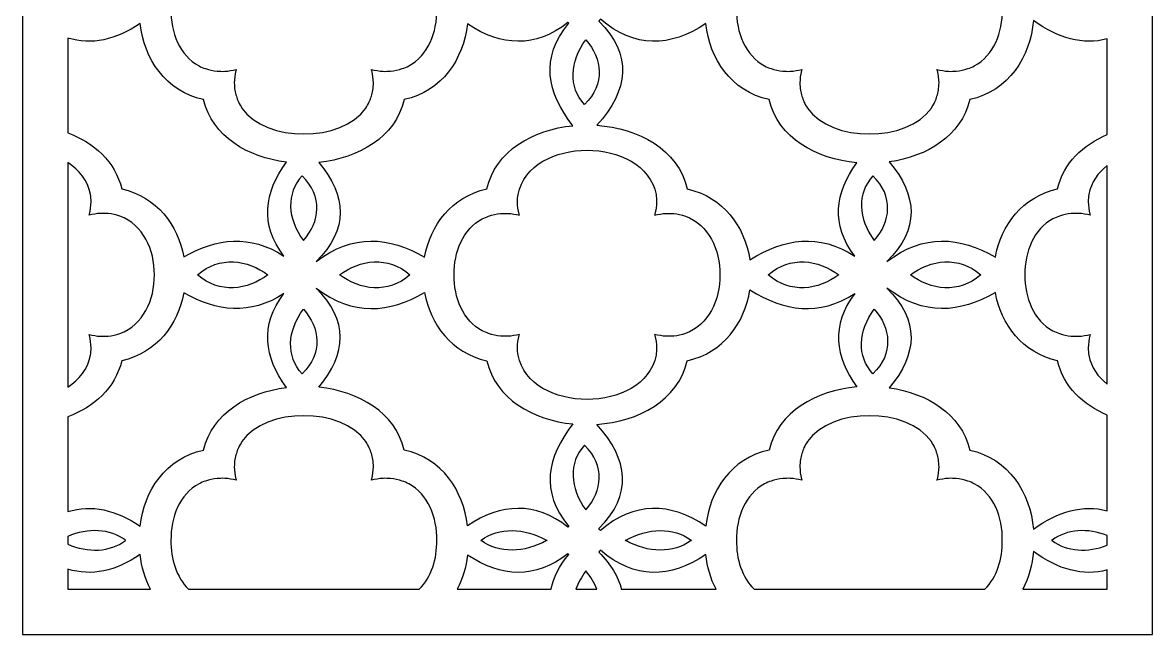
# Model space of a CAD drawing. Header units: centimetres. Extents: x -9.9 to 6, y -14 to 13.8.
# Drawn here: x -9.92 to -2.83, y -13.97 to -10.12 of the extents above; entities that cross this region are included whole.
import ezdxf

# ---------------------------------------------------------------- set-up
doc = ezdxf.new("R2010")
doc.units = ezdxf.units.CM
doc.header["$MEASUREMENT"] = 0
doc.layers.add('layer 1', color=7, linetype='Continuous')

msp = doc.modelspace()

# ---------------------------------------------------------------- linework, layer by layer
at = {"layer": 'layer 1', "color": 177}
for points, knots in [([(-9.92292, 13.84713), (-9.92292, 13.84713), (-2.82795, 13.84713), (-2.82795, 13.84713), (-2.82795, 13.84713), (-2.82795, 13.84713), (-2.82795, -13.96511), (-2.82795, -13.96511), (-2.82795, -13.96511), (-2.82795, -13.96511), (-9.92292, -13.96511), (-9.92292, -13.96511), (-9.92292, -13.96511), (-9.92292, -13.96511), (-9.92292, 13.84713), (-9.92292, 13.84713)], [0, 0, 0, 0, 0.2, 0.2, 0.2, 0.2, 0.4, 0.4, 0.4, 0.4, 0.6, 0.6, 0.6, 0.6, 1, 1, 1, 1]), ([(-8.991, -10.03794), (-8.99422, -9.89333), (-8.9355, -9.7465), (-8.81497, -9.68212), (-8.81497, -9.68212), (-8.80156, -9.67572), (-8.78839, -9.6702), (-8.77436, -9.66505), (-8.77436, -9.66505), (-8.74967, -9.65726), (-8.72662, -9.65234), (-8.70074, -9.64927), (-8.70074, -9.64927), (-8.68476, -9.64815), (-8.66952, -9.64779), (-8.65352, -9.64817), (-8.65352, -9.64817), (-8.62805, -9.65), (-8.60519, -9.65366), (-8.58075, -9.65999), (-8.58075, -9.65999), (-8.58154, -9.65754), (-8.58234, -9.65507), (-8.58311, -9.65258), (-8.58311, -9.65258), (-8.5896, -9.62652), (-8.59282, -9.60252), (-8.59354, -9.57579), (-8.59354, -9.57579), (-8.59311, -9.55984), (-8.59189, -9.54471), (-8.58972, -9.52888), (-8.58972, -9.52888), (-8.58476, -9.50327), (-8.5778, -9.48054), (-8.56747, -9.4563), (-8.56747, -9.4563), (-8.56074, -9.44249), (-8.55361, -9.42961), (-8.54544, -9.41649), (-8.54544, -9.41649), (-8.39608, -9.20078), (-7.91711, -9.20052), (-7.76753, -9.41649), (-7.76753, -9.41649), (-7.7594, -9.42961), (-7.75226, -9.44249), (-7.74551, -9.4563), (-7.74551, -9.4563), (-7.73518, -9.48054), (-7.72823, -9.50327), (-7.72327, -9.52888), (-7.72327, -9.52888), (-7.72108, -9.54471), (-7.71986, -9.55984), (-7.71944, -9.57579), (-7.71944, -9.57579), (-7.72017, -9.60252), (-7.72336, -9.62652), (-7.72989, -9.65258), (-7.72989, -9.65258), (-7.73065, -9.65507), (-7.73145, -9.65754), (-7.73225, -9.65999), (-7.73225, -9.65999), (-7.70778, -9.65366), (-7.68493, -9.65), (-7.65949, -9.64817), (-7.65949, -9.64817), (-7.64348, -9.64779), (-7.62822, -9.64815), (-7.61225, -9.64927), (-7.61225, -9.64927), (-7.58637, -9.65234), (-7.56332, -9.65726), (-7.53862, -9.66505), (-7.53862, -9.66505), (-7.52459, -9.6702), (-7.51144, -9.67572), (-7.49799, -9.68212), (-7.49799, -9.68212), (-7.37696, -9.74679), (-7.31835, -9.89337), (-7.32233, -10.03794), (-7.32233, -10.03794), (-7.31835, -10.1825), (-7.37696, -10.3291), (-7.49799, -10.39377), (-7.49799, -10.39377), (-7.51144, -10.40016), (-7.52459, -10.40569), (-7.53862, -10.41083), (-7.53862, -10.41083), (-7.56332, -10.41861), (-7.58637, -10.42352), (-7.61225, -10.42659), (-7.61225, -10.42659), (-7.62822, -10.42772), (-7.64348, -10.42808), (-7.65949, -10.4277), (-7.65949, -10.4277), (-7.68493, -10.42589), (-7.70778, -10.42221), (-7.73225, -10.41588), (-7.73225, -10.41588), (-7.73145, -10.41834), (-7.73065, -10.42082), (-7.72989, -10.42331), (-7.72989, -10.42331), (-7.72336, -10.44936), (-7.72017, -10.47335), (-7.71944, -10.5001), (-7.71944, -10.5001), (-7.71986, -10.51602), (-7.72108, -10.53118), (-7.72327, -10.54699), (-7.72327, -10.54699), (-7.72823, -10.5726), (-7.73518, -10.59535), (-7.74551, -10.61956), (-7.74551, -10.61956), (-7.75226, -10.63338), (-7.7594, -10.64626), (-7.76753, -10.65939), (-7.76753, -10.65939), (-7.91711, -10.87536), (-8.39608, -10.8751), (-8.54544, -10.65939), (-8.54544, -10.65939), (-8.55361, -10.64626), (-8.56074, -10.63338), (-8.56747, -10.61956), (-8.56747, -10.61956), (-8.5778, -10.59535), (-8.58476, -10.5726), (-8.58972, -10.54699), (-8.58972, -10.54699), (-8.59189, -10.53118), (-8.59311, -10.51602), (-8.59354, -10.5001), (-8.59354, -10.5001), (-8.59282, -10.47335), (-8.5896, -10.44936), (-8.58311, -10.42331), (-8.58311, -10.42331), (-8.58234, -10.42082), (-8.58154, -10.41834), (-8.58075, -10.41588), (-8.58075, -10.41588), (-8.60519, -10.42221), (-8.62805, -10.42589), (-8.65352, -10.4277), (-8.65352, -10.4277), (-8.66952, -10.42808), (-8.68476, -10.42772), (-8.70074, -10.42659), (-8.70074, -10.42659), (-8.72662, -10.42352), (-8.74967, -10.41861), (-8.77436, -10.41083), (-8.77436, -10.41083), (-8.78839, -10.40569), (-8.80156, -10.40016), (-8.81497, -10.39377), (-8.81497, -10.39377), (-8.9355, -10.32938), (-8.99422, -10.18256), (-8.991, -10.03794)], [0, 0, 0, 0, 0.0232558, 0.0232558, 0.0232558, 0.0232558, 0.0465116, 0.0465116, 0.0465116, 0.0465116, 0.0697674, 0.0697674, 0.0697674, 0.0697674, 0.0930233, 0.0930233, 0.0930233, 0.0930233, 0.1162791, 0.1162791, 0.1162791, 0.1162791, 0.1395349, 0.1395349, 0.1395349, 0.1395349, 0.1627907, 0.1627907, 0.1627907, 0.1627907, 0.1860465, 0.1860465, 0.1860465, 0.1860465, 0.2093023, 0.2093023, 0.2093023, 0.2093023, 0.2325581, 0.2325581, 0.2325581, 0.2325581, 0.255814, 0.255814, 0.255814, 0.255814, 0.2790698, 0.2790698, 0.2790698, 0.2790698, 0.3023256, 0.3023256, 0.3023256, 0.3023256, 0.3255814, 0.3255814, 0.3255814, 0.3255814, 0.3488372, 0.3488372, 0.3488372, 0.3488372, 0.372093, 0.372093, 0.372093, 0.372093, 0.3953488, 0.3953488, 0.3953488, 0.3953488, 0.4186047, 0.4186047, 0.4186047, 0.4186047, 0.4418605, 0.4418605, 0.4418605, 0.4418605, 0.4651163, 0.4651163, 0.4651163, 0.4651163, 0.4883721, 0.4883721, 0.4883721, 0.4883721, 0.5116279, 0.5116279, 0.5116279, 0.5116279, 0.5348837, 0.5348837, 0.5348837, 0.5348837, 0.5581395, 0.5581395, 0.5581395, 0.5581395, 0.5813953, 0.5813953, 0.5813953, 0.5813953, 0.6046512, 0.6046512, 0.6046512, 0.6046512, 0.627907, 0.627907, 0.627907, 0.627907, 0.6511628, 0.6511628, 0.6511628, 0.6511628, 0.6744186, 0.6744186, 0.6744186, 0.6744186, 0.6976744, 0.6976744, 0.6976744, 0.6976744, 0.7209302, 0.7209302, 0.7209302, 0.7209302, 0.744186, 0.744186, 0.744186, 0.744186, 0.7674419, 0.7674419, 0.7674419, 0.7674419, 0.7906977, 0.7906977, 0.7906977, 0.7906977, 0.8139535, 0.8139535, 0.8139535, 0.8139535, 0.8372093, 0.8372093, 0.8372093, 0.8372093, 0.8604651, 0.8604651, 0.8604651, 0.8604651, 0.8837209, 0.8837209, 0.8837209, 0.8837209, 0.9069767, 0.9069767, 0.9069767, 0.9069767, 0.9302326, 0.9302326, 0.9302326, 0.9302326, 0.9534884, 0.9534884, 0.9534884, 0.9534884, 1, 1, 1, 1]), ([(-5.43942, -10.03794), (-5.44265, -9.89333), (-5.38391, -9.7465), (-5.2634, -9.68212), (-5.2634, -9.68212), (-5.24994, -9.67572), (-5.23682, -9.6702), (-5.22277, -9.66505), (-5.22277, -9.66505), (-5.19808, -9.65726), (-5.17503, -9.65234), (-5.14916, -9.64927), (-5.14916, -9.64927), (-5.13316, -9.64815), (-5.11793, -9.64779), (-5.1019, -9.64817), (-5.1019, -9.64817), (-5.07646, -9.65), (-5.05361, -9.65366), (-5.02916, -9.65999), (-5.02916, -9.65999), (-5.02996, -9.65754), (-5.03074, -9.65507), (-5.03152, -9.65258), (-5.03152, -9.65258), (-5.03802, -9.62652), (-5.04124, -9.60252), (-5.04196, -9.57579), (-5.04196, -9.57579), (-5.04152, -9.55984), (-5.04032, -9.54471), (-5.03814, -9.52888), (-5.03814, -9.52888), (-5.03316, -9.50327), (-5.02623, -9.48054), (-5.0159, -9.4563), (-5.0159, -9.4563), (-5.00913, -9.44249), (-5.00201, -9.42961), (-4.99387, -9.41649), (-4.99387, -9.41649), (-4.84449, -9.20078), (-4.36549, -9.20052), (-4.21595, -9.41649), (-4.21595, -9.41649), (-4.20781, -9.42961), (-4.20066, -9.44249), (-4.19392, -9.4563), (-4.19392, -9.4563), (-4.18359, -9.48054), (-4.17663, -9.50327), (-4.17168, -9.52888), (-4.17168, -9.52888), (-4.16949, -9.54471), (-4.16827, -9.55984), (-4.16784, -9.57579), (-4.16784, -9.57579), (-4.16857, -9.60252), (-4.17178, -9.62652), (-4.1783, -9.65258), (-4.1783, -9.65258), (-4.17905, -9.65507), (-4.17984, -9.65754), (-4.18066, -9.65999), (-4.18066, -9.65999), (-4.1562, -9.65366), (-4.13335, -9.65), (-4.10792, -9.64817), (-4.10792, -9.64817), (-4.09189, -9.64779), (-4.07663, -9.64815), (-4.06066, -9.64927), (-4.06066, -9.64927), (-4.03479, -9.65234), (-4.01174, -9.65726), (-3.98704, -9.66505), (-3.98704, -9.66505), (-3.97299, -9.6702), (-3.95985, -9.67572), (-3.94642, -9.68212), (-3.94642, -9.68212), (-3.82539, -9.74679), (-3.76678, -9.89337), (-3.77075, -10.03794), (-3.77075, -10.03794), (-3.76678, -10.1825), (-3.82539, -10.3291), (-3.94642, -10.39377), (-3.94642, -10.39377), (-3.95985, -10.40016), (-3.97299, -10.40569), (-3.98704, -10.41083), (-3.98704, -10.41083), (-4.01174, -10.41861), (-4.03479, -10.42352), (-4.06066, -10.42659), (-4.06066, -10.42659), (-4.07663, -10.42772), (-4.09189, -10.42808), (-4.10792, -10.4277), (-4.10792, -10.4277), (-4.13335, -10.42589), (-4.1562, -10.42221), (-4.18066, -10.41588), (-4.18066, -10.41588), (-4.17984, -10.41834), (-4.17905, -10.42082), (-4.1783, -10.42331), (-4.1783, -10.42331), (-4.17178, -10.44936), (-4.16857, -10.47335), (-4.16784, -10.5001), (-4.16784, -10.5001), (-4.16827, -10.51602), (-4.16949, -10.53118), (-4.17168, -10.54699), (-4.17168, -10.54699), (-4.17663, -10.5726), (-4.18359, -10.59535), (-4.19392, -10.61956), (-4.19392, -10.61956), (-4.20066, -10.63338), (-4.20781, -10.64626), (-4.21595, -10.65939), (-4.21595, -10.65939), (-4.36549, -10.87536), (-4.84449, -10.8751), (-4.99387, -10.65939), (-4.99387, -10.65939), (-5.00201, -10.64626), (-5.00913, -10.63338), (-5.0159, -10.61956), (-5.0159, -10.61956), (-5.02623, -10.59535), (-5.03316, -10.5726), (-5.03814, -10.54699), (-5.03814, -10.54699), (-5.04032, -10.53118), (-5.04152, -10.51602), (-5.04196, -10.5001), (-5.04196, -10.5001), (-5.04124, -10.47335), (-5.03802, -10.44936), (-5.03152, -10.42331), (-5.03152, -10.42331), (-5.03074, -10.42082), (-5.02996, -10.41834), (-5.02916, -10.41588), (-5.02916, -10.41588), (-5.05361, -10.42221), (-5.07646, -10.42589), (-5.1019, -10.4277), (-5.1019, -10.4277), (-5.11793, -10.42808), (-5.13316, -10.42772), (-5.14916, -10.42659), (-5.14916, -10.42659), (-5.17503, -10.42352), (-5.19808, -10.41861), (-5.22277, -10.41083), (-5.22277, -10.41083), (-5.23682, -10.40569), (-5.24994, -10.40016), (-5.2634, -10.39377), (-5.2634, -10.39377), (-5.38391, -10.32938), (-5.44265, -10.18256), (-5.43942, -10.03794)], [0, 0, 0, 0, 0.0232558, 0.0232558, 0.0232558, 0.0232558, 0.0465116, 0.0465116, 0.0465116, 0.0465116, 0.0697674, 0.0697674, 0.0697674, 0.0697674, 0.0930233, 0.0930233, 0.0930233, 0.0930233, 0.1162791, 0.1162791, 0.1162791, 0.1162791, 0.1395349, 0.1395349, 0.1395349, 0.1395349, 0.1627907, 0.1627907, 0.1627907, 0.1627907, 0.1860465, 0.1860465, 0.1860465, 0.1860465, 0.2093023, 0.2093023, 0.2093023, 0.2093023, 0.2325581, 0.2325581, 0.2325581, 0.2325581, 0.255814, 0.255814, 0.255814, 0.255814, 0.2790698, 0.2790698, 0.2790698, 0.2790698, 0.3023256, 0.3023256, 0.3023256, 0.3023256, 0.3255814, 0.3255814, 0.3255814, 0.3255814, 0.3488372, 0.3488372, 0.3488372, 0.3488372, 0.372093, 0.372093, 0.372093, 0.372093, 0.3953488, 0.3953488, 0.3953488, 0.3953488, 0.4186047, 0.4186047, 0.4186047, 0.4186047, 0.4418605, 0.4418605, 0.4418605, 0.4418605, 0.4651163, 0.4651163, 0.4651163, 0.4651163, 0.4883721, 0.4883721, 0.4883721, 0.4883721, 0.5116279, 0.5116279, 0.5116279, 0.5116279, 0.5348837, 0.5348837, 0.5348837, 0.5348837, 0.5581395, 0.5581395, 0.5581395, 0.5581395, 0.5813953, 0.5813953, 0.5813953, 0.5813953, 0.6046512, 0.6046512, 0.6046512, 0.6046512, 0.627907, 0.627907, 0.627907, 0.627907, 0.6511628, 0.6511628, 0.6511628, 0.6511628, 0.6744186, 0.6744186, 0.6744186, 0.6744186, 0.6976744, 0.6976744, 0.6976744, 0.6976744, 0.7209302, 0.7209302, 0.7209302, 0.7209302, 0.744186, 0.744186, 0.744186, 0.744186, 0.7674419, 0.7674419, 0.7674419, 0.7674419, 0.7906977, 0.7906977, 0.7906977, 0.7906977, 0.8139535, 0.8139535, 0.8139535, 0.8139535, 0.8372093, 0.8372093, 0.8372093, 0.8372093, 0.8604651, 0.8604651, 0.8604651, 0.8604651, 0.8837209, 0.8837209, 0.8837209, 0.8837209, 0.9069767, 0.9069767, 0.9069767, 0.9069767, 0.9302326, 0.9302326, 0.9302326, 0.9302326, 0.9534884, 0.9534884, 0.9534884, 0.9534884, 1, 1, 1, 1]), ([(-9.63911, -10.81489), (-9.63911, -10.81489), (-9.63911, -10.21872), (-9.63911, -10.21872), (-9.63911, -10.21872), (-9.48951, -10.26513), (-9.33778, -10.22987), (-9.18432, -10.12747), (-9.18432, -10.12747), (-9.15909, -10.34824), (-9.0264, -10.55303), (-8.7861, -10.60539), (-8.7861, -10.60539), (-8.73191, -10.83738), (-8.51, -10.96841), (-8.26633, -10.99848), (-8.26633, -10.99848), (-8.40393, -11.19164), (-8.43517, -11.38751), (-8.28145, -11.58808), (-8.28145, -11.58808), (-8.49518, -11.45025), (-8.70396, -11.47452), (-8.90987, -11.59357), (-8.90987, -11.59357), (-8.94857, -11.39303), (-9.07863, -11.2151), (-9.30026, -11.16677), (-9.30026, -11.16677), (-9.34075, -10.99342), (-9.47361, -10.87613), (-9.63911, -10.81489)], [0, 0, 0, 0, 0.1111111, 0.1111111, 0.1111111, 0.1111111, 0.2222222, 0.2222222, 0.2222222, 0.2222222, 0.3333333, 0.3333333, 0.3333333, 0.3333333, 0.4444444, 0.4444444, 0.4444444, 0.4444444, 0.5555556, 0.5555556, 0.5555556, 0.5555556, 0.6666667, 0.6666667, 0.6666667, 0.6666667, 0.7777778, 0.7777778, 0.7777778, 0.7777778, 1, 1, 1, 1]), ([(-6.46705, -10.76911), (-6.71869, -10.79424), (-6.9518, -10.92672), (-7.0079, -11.16677), (-7.0079, -11.16677), (-7.23025, -11.21525), (-7.36046, -11.39422), (-7.39864, -11.59559), (-7.39864, -11.59559), (-7.62168, -11.46545), (-7.84807, -11.44615), (-8.08039, -11.62318), (-8.08039, -11.62318), (-7.87442, -11.41985), (-7.88615, -11.21179), (-8.06157, -11.00015), (-8.06157, -11.00015), (-7.8121, -10.97366), (-7.58218, -10.84214), (-7.52689, -10.60539), (-7.52689, -10.60539), (-7.28745, -10.5532), (-7.15484, -10.3497), (-7.12895, -10.12984), (-7.12895, -10.12984), (-6.91488, -10.27123), (-6.70421, -10.28184), (-6.49795, -10.12191), (-6.49795, -10.12191), (-6.49645, -10.12336), (-6.49489, -10.12477), (-6.49329, -10.12614), (-6.49329, -10.12614), (-6.67353, -10.34529), (-6.63079, -10.55875), (-6.46705, -10.76911)], [0, 0, 0, 0, 0.1, 0.1, 0.1, 0.1, 0.2, 0.2, 0.2, 0.2, 0.3, 0.3, 0.3, 0.3, 0.4, 0.4, 0.4, 0.4, 0.5, 0.5, 0.5, 0.5, 0.6, 0.6, 0.6, 0.6, 0.7, 0.7, 0.7, 0.7, 0.8, 0.8, 0.8, 0.8, 1, 1, 1, 1]), ([(-4.68435, -11.00173), (-4.81997, -11.19383), (-4.84998, -11.38864), (-4.69716, -11.58808), (-4.69716, -11.58808), (-4.92105, -11.44365), (-5.13961, -11.4772), (-5.35508, -11.61129), (-5.35508, -11.61129), (-5.3894, -11.40357), (-5.52052, -11.2165), (-5.74867, -11.16677), (-5.74867, -11.16677), (-5.80681, -10.9178), (-6.05553, -10.78447), (-6.31778, -10.76675), (-6.31778, -10.76675), (-6.11554, -10.54435), (-6.09023, -10.32578), (-6.30416, -10.11247), (-6.30416, -10.11247), (-6.30072, -10.10841), (-6.29753, -10.10409), (-6.2947, -10.09964), (-6.2947, -10.09964), (-6.07858, -10.28348), (-5.85751, -10.27747), (-5.63273, -10.12747), (-5.63273, -10.12747), (-5.6075, -10.34824), (-5.47481, -10.55303), (-5.23453, -10.60539), (-5.23453, -10.60539), (-5.17807, -10.84703), (-4.93973, -10.97916), (-4.68435, -11.00173)], [0, 0, 0, 0, 0.1, 0.1, 0.1, 0.1, 0.2, 0.2, 0.2, 0.2, 0.3, 0.3, 0.3, 0.3, 0.4, 0.4, 0.4, 0.4, 0.5, 0.5, 0.5, 0.5, 0.6, 0.6, 0.6, 0.6, 0.7, 0.7, 0.7, 0.7, 0.8, 0.8, 0.8, 0.8, 1, 1, 1, 1]), ([(-3.11175, -10.22396), (-3.11175, -10.22396), (-3.11175, -10.8255), (-3.11175, -10.8255), (-3.11175, -10.8255), (-3.26457, -10.88919), (-3.38531, -11.00293), (-3.42358, -11.16677), (-3.42358, -11.16677), (-3.64592, -11.21525), (-3.77613, -11.39422), (-3.81432, -11.59559), (-3.81432, -11.59559), (-4.03736, -11.46545), (-4.26375, -11.44615), (-4.49609, -11.62318), (-4.49609, -11.62318), (-4.28892, -11.4187), (-4.302, -11.2094), (-4.48029, -10.9965), (-4.48029, -10.9965), (-4.2425, -10.96304), (-4.02838, -10.83271), (-3.97528, -10.60539), (-3.97528, -10.60539), (-3.72821, -10.55155), (-3.59491, -10.33659), (-3.5752, -10.10877), (-3.5752, -10.10877), (-3.41879, -10.22094), (-3.2642, -10.26445), (-3.11175, -10.22396)], [0, 0, 0, 0, 0.1111111, 0.1111111, 0.1111111, 0.1111111, 0.2222222, 0.2222222, 0.2222222, 0.2222222, 0.3333333, 0.3333333, 0.3333333, 0.3333333, 0.4444444, 0.4444444, 0.4444444, 0.4444444, 0.5555556, 0.5555556, 0.5555556, 0.5555556, 0.6666667, 0.6666667, 0.6666667, 0.6666667, 0.7777778, 0.7777778, 0.7777778, 0.7777778, 1, 1, 1, 1]), ([(-6.38586, -10.22988), (-6.48767, -10.36627), (-6.49568, -10.52847), (-6.39391, -10.63538), (-6.39391, -10.63538), (-6.26128, -10.5082), (-6.28272, -10.34723), (-6.38586, -10.22988)], [0, 0, 0, 0, 0.3333333, 0.3333333, 0.3333333, 0.3333333, 1, 1, 1, 1]), ([(-5.54392, -11.70617), (-5.54228, -11.54934), (-5.61433, -11.39059), (-5.7604, -11.33702), (-5.7604, -11.33702), (-5.78512, -11.32922), (-5.80817, -11.32435), (-5.83403, -11.32128), (-5.83403, -11.32128), (-5.85001, -11.32014), (-5.86526, -11.31979), (-5.88128, -11.32017), (-5.88128, -11.32017), (-5.90674, -11.32196), (-5.92958, -11.32564), (-5.95402, -11.33197), (-5.95402, -11.33197), (-5.95323, -11.32951), (-5.95245, -11.32704), (-5.95168, -11.32454), (-5.95168, -11.32454), (-5.94517, -11.29849), (-5.94194, -11.2745), (-5.94122, -11.24775), (-5.94122, -11.24775), (-5.94165, -11.23185), (-5.94286, -11.21669), (-5.94505, -11.20088), (-5.94505, -11.20088), (-6.01663, -10.83102), (-6.73992, -10.83102), (-6.81152, -11.20088), (-6.81152, -11.20088), (-6.81368, -11.21669), (-6.8149, -11.23185), (-6.81535, -11.24775), (-6.81535, -11.24775), (-6.8146, -11.2745), (-6.8114, -11.29849), (-6.80489, -11.32454), (-6.80489, -11.32454), (-6.80412, -11.32704), (-6.80334, -11.32951), (-6.80254, -11.33197), (-6.80254, -11.33197), (-6.82699, -11.32564), (-6.84983, -11.32196), (-6.87527, -11.32017), (-6.87527, -11.32017), (-6.89131, -11.31979), (-6.90656, -11.32014), (-6.92252, -11.32128), (-6.92252, -11.32128), (-6.9484, -11.32435), (-6.97145, -11.32922), (-6.99614, -11.33702), (-6.99614, -11.33702), (-7.01018, -11.34216), (-7.02333, -11.3477), (-7.03676, -11.35409), (-7.03676, -11.35409), (-7.1564, -11.41799), (-7.21501, -11.56281), (-7.21282, -11.70617), (-7.21282, -11.70617), (-7.21501, -11.84951), (-7.1564, -11.99433), (-7.03676, -12.05823), (-7.03676, -12.05823), (-7.02333, -12.06464), (-7.01018, -12.07017), (-6.99614, -12.07531), (-6.99614, -12.07531), (-6.97145, -12.0831), (-6.9484, -12.088), (-6.92252, -12.09105), (-6.92252, -12.09105), (-6.90656, -12.09219), (-6.89131, -12.09254), (-6.87527, -12.09215), (-6.87527, -12.09215), (-6.84983, -12.09036), (-6.82699, -12.08668), (-6.80254, -12.08036), (-6.80254, -12.08036), (-6.80334, -12.08281), (-6.80412, -12.08529), (-6.80489, -12.08779), (-6.80489, -12.08779), (-6.8114, -12.11383), (-6.8146, -12.13783), (-6.81535, -12.16458), (-6.81535, -12.16458), (-6.8149, -12.18048), (-6.81368, -12.19565), (-6.81152, -12.21146), (-6.81152, -12.21146), (-6.73992, -12.5813), (-6.01663, -12.5813), (-5.94505, -12.21146), (-5.94505, -12.21146), (-5.94286, -12.19565), (-5.94165, -12.18048), (-5.94122, -12.16458), (-5.94122, -12.16458), (-5.94194, -12.13783), (-5.94517, -12.11383), (-5.95168, -12.08779), (-5.95168, -12.08779), (-5.95245, -12.08529), (-5.95323, -12.08281), (-5.95402, -12.08036), (-5.95402, -12.08036), (-5.92958, -12.08668), (-5.90674, -12.09036), (-5.88128, -12.09215), (-5.88128, -12.09215), (-5.86526, -12.09254), (-5.85001, -12.09219), (-5.83403, -12.09105), (-5.83403, -12.09105), (-5.80817, -12.088), (-5.78512, -12.0831), (-5.7604, -12.07531), (-5.7604, -12.07531), (-5.61433, -12.02174), (-5.54228, -11.86298), (-5.54392, -11.70617)], [0, 0, 0, 0, 0.030303, 0.030303, 0.030303, 0.030303, 0.0606061, 0.0606061, 0.0606061, 0.0606061, 0.0909091, 0.0909091, 0.0909091, 0.0909091, 0.1212121, 0.1212121, 0.1212121, 0.1212121, 0.1515152, 0.1515152, 0.1515152, 0.1515152, 0.1818182, 0.1818182, 0.1818182, 0.1818182, 0.2121212, 0.2121212, 0.2121212, 0.2121212, 0.2424242, 0.2424242, 0.2424242, 0.2424242, 0.2727273, 0.2727273, 0.2727273, 0.2727273, 0.3030303, 0.3030303, 0.3030303, 0.3030303, 0.3333333, 0.3333333, 0.3333333, 0.3333333, 0.3636364, 0.3636364, 0.3636364, 0.3636364, 0.3939394, 0.3939394, 0.3939394, 0.3939394, 0.4242424, 0.4242424, 0.4242424, 0.4242424, 0.4545455, 0.4545455, 0.4545455, 0.4545455, 0.4848485, 0.4848485, 0.4848485, 0.4848485, 0.5151515, 0.5151515, 0.5151515, 0.5151515, 0.5454545, 0.5454545, 0.5454545, 0.5454545, 0.5757576, 0.5757576, 0.5757576, 0.5757576, 0.6060606, 0.6060606, 0.6060606, 0.6060606, 0.6363636, 0.6363636, 0.6363636, 0.6363636, 0.6666667, 0.6666667, 0.6666667, 0.6666667, 0.6969697, 0.6969697, 0.6969697, 0.6969697, 0.7272727, 0.7272727, 0.7272727, 0.7272727, 0.7575758, 0.7575758, 0.7575758, 0.7575758, 0.7878788, 0.7878788, 0.7878788, 0.7878788, 0.8181818, 0.8181818, 0.8181818, 0.8181818, 0.8484848, 0.8484848, 0.8484848, 0.8484848, 0.8787879, 0.8787879, 0.8787879, 0.8787879, 0.9090909, 0.9090909, 0.9090909, 0.9090909, 0.9393939, 0.9393939, 0.9393939, 0.9393939, 1, 1, 1, 1]), ([(-9.63911, -12.41146), (-9.63911, -12.41146), (-9.63911, -11.00081), (-9.63911, -11.00081), (-9.63911, -11.00081), (-9.56676, -11.04687), (-9.51354, -11.11357), (-9.49664, -11.20086), (-9.49664, -11.20086), (-9.49447, -11.21666), (-9.49322, -11.23182), (-9.4928, -11.24773), (-9.4928, -11.24773), (-9.49354, -11.27449), (-9.49675, -11.29847), (-9.50327, -11.32451), (-9.50327, -11.32451), (-9.50403, -11.32701), (-9.50481, -11.32949), (-9.50561, -11.33194), (-9.50561, -11.33194), (-9.48116, -11.32562), (-9.45832, -11.32194), (-9.43287, -11.32015), (-9.43287, -11.32015), (-9.41684, -11.31977), (-9.4016, -11.32012), (-9.38561, -11.32126), (-9.38561, -11.32126), (-9.35975, -11.3243), (-9.3367, -11.3292), (-9.312, -11.33699), (-9.312, -11.33699), (-9.1659, -11.39058), (-9.09387, -11.54934), (-9.0955, -11.70617), (-9.0955, -11.70617), (-9.09387, -11.86298), (-9.1659, -12.02175), (-9.312, -12.07534), (-9.312, -12.07534), (-9.3367, -12.08313), (-9.35975, -12.08802), (-9.38561, -12.09107), (-9.38561, -12.09107), (-9.4016, -12.09221), (-9.41684, -12.09257), (-9.43287, -12.09217), (-9.43287, -12.09217), (-9.45832, -12.09038), (-9.48116, -12.08671), (-9.50561, -12.08039), (-9.50561, -12.08039), (-9.50481, -12.08283), (-9.50403, -12.08531), (-9.50327, -12.08781), (-9.50327, -12.08781), (-9.49675, -12.11386), (-9.49354, -12.13784), (-9.4928, -12.16459), (-9.4928, -12.16459), (-9.49322, -12.18053), (-9.49447, -12.19567), (-9.49664, -12.21149), (-9.49664, -12.21149), (-9.51354, -12.29877), (-9.56676, -12.3654), (-9.63911, -12.41146)], [0, 0, 0, 0, 0.0555556, 0.0555556, 0.0555556, 0.0555556, 0.1111111, 0.1111111, 0.1111111, 0.1111111, 0.1666667, 0.1666667, 0.1666667, 0.1666667, 0.2222222, 0.2222222, 0.2222222, 0.2222222, 0.2777778, 0.2777778, 0.2777778, 0.2777778, 0.3333333, 0.3333333, 0.3333333, 0.3333333, 0.3888889, 0.3888889, 0.3888889, 0.3888889, 0.4444444, 0.4444444, 0.4444444, 0.4444444, 0.5, 0.5, 0.5, 0.5, 0.5555556, 0.5555556, 0.5555556, 0.5555556, 0.6111111, 0.6111111, 0.6111111, 0.6111111, 0.6666667, 0.6666667, 0.6666667, 0.6666667, 0.7222222, 0.7222222, 0.7222222, 0.7222222, 0.7777778, 0.7777778, 0.7777778, 0.7777778, 0.8333333, 0.8333333, 0.8333333, 0.8333333, 0.8888889, 0.8888889, 0.8888889, 0.8888889, 1, 1, 1, 1]), ([(-3.11175, -11.01963), (-3.11175, -11.01963), (-3.11175, -12.39265), (-3.11175, -12.39265), (-3.11175, -12.39265), (-3.17023, -12.34789), (-3.21246, -12.28752), (-3.22717, -12.21149), (-3.22717, -12.21149), (-3.22935, -12.19567), (-3.23058, -12.18053), (-3.231, -12.16461), (-3.231, -12.16461), (-3.23028, -12.13786), (-3.22706, -12.11388), (-3.22057, -12.08781), (-3.22057, -12.08781), (-3.2198, -12.08531), (-3.219, -12.08283), (-3.21822, -12.08039), (-3.21822, -12.08039), (-3.24267, -12.08672), (-3.26551, -12.09038), (-3.29096, -12.09219), (-3.29096, -12.09219), (-3.30699, -12.09257), (-3.32224, -12.09223), (-3.33822, -12.09108), (-3.33822, -12.09108), (-3.36407, -12.08802), (-3.38713, -12.08313), (-3.41184, -12.07534), (-3.41184, -12.07534), (-3.42586, -12.07018), (-3.43901, -12.06466), (-3.45246, -12.05826), (-3.45246, -12.05826), (-3.57208, -11.99436), (-3.63069, -11.84952), (-3.6285, -11.70617), (-3.6285, -11.70617), (-3.63069, -11.56281), (-3.57208, -11.41797), (-3.45246, -11.35407), (-3.45246, -11.35407), (-3.43901, -11.34767), (-3.42586, -11.34214), (-3.41184, -11.33698), (-3.41184, -11.33698), (-3.38713, -11.3292), (-3.36407, -11.3243), (-3.33822, -11.32124), (-3.33822, -11.32124), (-3.32224, -11.32012), (-3.30699, -11.31975), (-3.29096, -11.32014), (-3.29096, -11.32014), (-3.26551, -11.32194), (-3.24267, -11.32561), (-3.21822, -11.33193), (-3.21822, -11.33193), (-3.219, -11.32949), (-3.2198, -11.32701), (-3.22057, -11.32451), (-3.22057, -11.32451), (-3.22706, -11.29847), (-3.23028, -11.27449), (-3.231, -11.24773), (-3.231, -11.24773), (-3.23058, -11.2318), (-3.22935, -11.21666), (-3.22717, -11.20084), (-3.22717, -11.20084), (-3.21246, -11.1248), (-3.17023, -11.06439), (-3.11175, -11.01963)], [0, 0, 0, 0, 0.05, 0.05, 0.05, 0.05, 0.1, 0.1, 0.1, 0.1, 0.15, 0.15, 0.15, 0.15, 0.2, 0.2, 0.2, 0.2, 0.25, 0.25, 0.25, 0.25, 0.3, 0.3, 0.3, 0.3, 0.35, 0.35, 0.35, 0.35, 0.4, 0.4, 0.4, 0.4, 0.45, 0.45, 0.45, 0.45, 0.5, 0.5, 0.5, 0.5, 0.55, 0.55, 0.55, 0.55, 0.6, 0.6, 0.6, 0.6, 0.65, 0.65, 0.65, 0.65, 0.7, 0.7, 0.7, 0.7, 0.75, 0.75, 0.75, 0.75, 0.8, 0.8, 0.8, 0.8, 0.85, 0.85, 0.85, 0.85, 0.9, 0.9, 0.9, 0.9, 1, 1, 1, 1]), ([(-8.15923, -11.49056), (-8.26103, -11.35416), (-8.26906, -11.19196), (-8.16727, -11.08507), (-8.16727, -11.08507), (-8.03466, -11.21226), (-8.05608, -11.37321), (-8.15923, -11.49056)], [0, 0, 0, 0, 0.3333333, 0.3333333, 0.3333333, 0.3333333, 1, 1, 1, 1]), ([(-4.57492, -11.49056), (-4.6767, -11.35416), (-4.68476, -11.19196), (-4.58295, -11.08507), (-4.58295, -11.08507), (-4.45034, -11.21226), (-4.47178, -11.37321), (-4.57492, -11.49056)], [0, 0, 0, 0, 0.3333333, 0.3333333, 0.3333333, 0.3333333, 1, 1, 1, 1]), ([(-8.38226, -11.70617), (-8.51015, -11.61151), (-8.68559, -11.58449), (-8.82423, -11.70617), (-8.82423, -11.70617), (-8.68559, -11.82783), (-8.51015, -11.80081), (-8.38226, -11.70617)], [0, 0, 0, 0, 0.3333333, 0.3333333, 0.3333333, 0.3333333, 1, 1, 1, 1]), ([(-7.49029, -11.70617), (-7.62891, -11.58449), (-7.80436, -11.61151), (-7.93225, -11.70617), (-7.93225, -11.70617), (-7.80436, -11.80081), (-7.62891, -11.82783), (-7.49029, -11.70617)], [0, 0, 0, 0, 0.3333333, 0.3333333, 0.3333333, 0.3333333, 1, 1, 1, 1]), ([(-4.79793, -11.70617), (-4.92584, -11.61151), (-5.10127, -11.58449), (-5.2399, -11.70617), (-5.2399, -11.70617), (-5.10127, -11.82783), (-4.92584, -11.80081), (-4.79793, -11.70617)], [0, 0, 0, 0, 0.3333333, 0.3333333, 0.3333333, 0.3333333, 1, 1, 1, 1]), ([(-3.90596, -11.70617), (-4.04458, -11.58449), (-4.22002, -11.61151), (-4.34793, -11.70617), (-4.34793, -11.70617), (-4.22002, -11.80081), (-4.04458, -11.82783), (-3.90596, -11.70617)], [0, 0, 0, 0, 0.3333333, 0.3333333, 0.3333333, 0.3333333, 1, 1, 1, 1]), ([(-9.63911, -13.19355), (-9.63911, -13.19355), (-9.63911, -12.59739), (-9.63911, -12.59739), (-9.63911, -12.59739), (-9.47361, -12.53615), (-9.34075, -12.41892), (-9.30026, -12.24556), (-9.30026, -12.24556), (-9.07863, -12.19723), (-8.94857, -12.01929), (-8.90987, -11.81878), (-8.90987, -11.81878), (-8.70396, -11.9378), (-8.49518, -11.96208), (-8.28145, -11.82425), (-8.28145, -11.82425), (-8.43517, -12.02482), (-8.40393, -12.22069), (-8.26633, -12.41385), (-8.26633, -12.41385), (-8.51, -12.44392), (-8.73191, -12.57496), (-8.7861, -12.80694), (-8.7861, -12.80694), (-9.0264, -12.85929), (-9.15909, -13.06408), (-9.18432, -13.28486), (-9.18432, -13.28486), (-9.33778, -13.18245), (-9.48951, -13.14714), (-9.63911, -13.19355)], [0, 0, 0, 0, 0.1111111, 0.1111111, 0.1111111, 0.1111111, 0.2222222, 0.2222222, 0.2222222, 0.2222222, 0.3333333, 0.3333333, 0.3333333, 0.3333333, 0.4444444, 0.4444444, 0.4444444, 0.4444444, 0.5555556, 0.5555556, 0.5555556, 0.5555556, 0.6666667, 0.6666667, 0.6666667, 0.6666667, 0.7777778, 0.7777778, 0.7777778, 0.7777778, 1, 1, 1, 1]), ([(-6.46705, -12.64322), (-6.71869, -12.61808), (-6.9518, -12.4856), (-7.0079, -12.24556), (-7.0079, -12.24556), (-7.23025, -12.19708), (-7.36046, -12.01811), (-7.39864, -11.81674), (-7.39864, -11.81674), (-7.62168, -11.94688), (-7.84807, -11.96617), (-8.08039, -11.78915), (-8.08039, -11.78915), (-7.87442, -11.99248), (-7.88615, -12.20053), (-8.06157, -12.41219), (-8.06157, -12.41219), (-7.8121, -12.43867), (-7.58218, -12.57018), (-7.52689, -12.80694), (-7.52689, -12.80694), (-7.28745, -12.85913), (-7.15484, -13.06263), (-7.12895, -13.28248), (-7.12895, -13.28248), (-6.91488, -13.14109), (-6.70421, -13.1305), (-6.49795, -13.29042), (-6.49795, -13.29042), (-6.49645, -13.28898), (-6.49489, -13.28755), (-6.49329, -13.2862), (-6.49329, -13.2862), (-6.67353, -13.06704), (-6.63079, -12.85358), (-6.46705, -12.64322)], [0, 0, 0, 0, 0.1, 0.1, 0.1, 0.1, 0.2, 0.2, 0.2, 0.2, 0.3, 0.3, 0.3, 0.3, 0.4, 0.4, 0.4, 0.4, 0.5, 0.5, 0.5, 0.5, 0.6, 0.6, 0.6, 0.6, 0.7, 0.7, 0.7, 0.7, 0.8, 0.8, 0.8, 0.8, 1, 1, 1, 1]), ([(-4.68435, -12.41059), (-4.81997, -12.21849), (-4.84998, -12.02369), (-4.69716, -11.82425), (-4.69716, -11.82425), (-4.92105, -11.96867), (-5.13961, -11.93513), (-5.35508, -11.80103), (-5.35508, -11.80103), (-5.3894, -12.00876), (-5.52052, -12.19582), (-5.74867, -12.24556), (-5.74867, -12.24556), (-5.80681, -12.49452), (-6.05553, -12.62785), (-6.31778, -12.64558), (-6.31778, -12.64558), (-6.11554, -12.86798), (-6.09023, -13.08657), (-6.30416, -13.29986), (-6.30416, -13.29986), (-6.30072, -13.30394), (-6.29753, -13.30823), (-6.2947, -13.31269), (-6.2947, -13.31269), (-6.07858, -13.12885), (-5.85751, -13.13486), (-5.63273, -13.28486), (-5.63273, -13.28486), (-5.6075, -13.06408), (-5.47481, -12.85929), (-5.23453, -12.80694), (-5.23453, -12.80694), (-5.17807, -12.5653), (-4.93973, -12.43317), (-4.68435, -12.41059)], [0, 0, 0, 0, 0.1, 0.1, 0.1, 0.1, 0.2, 0.2, 0.2, 0.2, 0.3, 0.3, 0.3, 0.3, 0.4, 0.4, 0.4, 0.4, 0.5, 0.5, 0.5, 0.5, 0.6, 0.6, 0.6, 0.6, 0.7, 0.7, 0.7, 0.7, 0.8, 0.8, 0.8, 0.8, 1, 1, 1, 1]), ([(-3.11175, -12.58676), (-3.11175, -12.58676), (-3.11175, -13.18832), (-3.11175, -13.18832), (-3.11175, -13.18832), (-3.2642, -13.14783), (-3.41879, -13.19139), (-3.5752, -13.30356), (-3.5752, -13.30356), (-3.59491, -13.07576), (-3.72821, -12.86078), (-3.97528, -12.80694), (-3.97528, -12.80694), (-4.02838, -12.57962), (-4.2425, -12.44931), (-4.48029, -12.41583), (-4.48029, -12.41583), (-4.302, -12.20295), (-4.28892, -11.99362), (-4.49609, -11.78915), (-4.49609, -11.78915), (-4.26375, -11.96617), (-4.03736, -11.94688), (-3.81432, -11.81674), (-3.81432, -11.81674), (-3.77613, -12.01811), (-3.64592, -12.19708), (-3.42358, -12.24556), (-3.42358, -12.24556), (-3.38531, -12.40939), (-3.26457, -12.52307), (-3.11175, -12.58676)], [0, 0, 0, 0, 0.1111111, 0.1111111, 0.1111111, 0.1111111, 0.2222222, 0.2222222, 0.2222222, 0.2222222, 0.3333333, 0.3333333, 0.3333333, 0.3333333, 0.4444444, 0.4444444, 0.4444444, 0.4444444, 0.5555556, 0.5555556, 0.5555556, 0.5555556, 0.6666667, 0.6666667, 0.6666667, 0.6666667, 0.7777778, 0.7777778, 0.7777778, 0.7777778, 1, 1, 1, 1]), ([(-8.15923, -11.92178), (-8.26103, -12.05817), (-8.26906, -12.22036), (-8.16727, -12.32725), (-8.16727, -12.32725), (-8.03466, -12.20007), (-8.05608, -12.03912), (-8.15923, -11.92178)], [0, 0, 0, 0, 0.3333333, 0.3333333, 0.3333333, 0.3333333, 1, 1, 1, 1]), ([(-4.57492, -11.92178), (-4.6767, -12.05817), (-4.68476, -12.22036), (-4.58295, -12.32725), (-4.58295, -12.32725), (-4.45034, -12.20007), (-4.47178, -12.03912), (-4.57492, -11.92178)], [0, 0, 0, 0, 0.3333333, 0.3333333, 0.3333333, 0.3333333, 1, 1, 1, 1]), ([(-7.43199, -13.68132), (-7.43199, -13.68132), (-8.88094, -13.68132), (-8.88094, -13.68132), (-8.88094, -13.68132), (-8.95688, -13.60611), (-8.99357, -13.48957), (-8.991, -13.37438), (-8.991, -13.37438), (-8.99422, -13.22977), (-8.9355, -13.08295), (-8.81497, -13.01856), (-8.81497, -13.01856), (-8.80156, -13.01216), (-8.78839, -13.00664), (-8.77436, -13.00151), (-8.77436, -13.00151), (-8.74967, -12.99371), (-8.72662, -12.9888), (-8.70074, -12.98573), (-8.70074, -12.98573), (-8.68476, -12.98461), (-8.66952, -12.98425), (-8.65352, -12.98463), (-8.65352, -12.98463), (-8.62805, -12.98643), (-8.60519, -12.99012), (-8.58075, -12.99644), (-8.58075, -12.99644), (-8.58154, -12.99398), (-8.58234, -12.9915), (-8.58311, -12.98901), (-8.58311, -12.98901), (-8.5896, -12.96296), (-8.59282, -12.93898), (-8.59354, -12.91225), (-8.59354, -12.91225), (-8.59311, -12.8963), (-8.59189, -12.88115), (-8.58972, -12.86534), (-8.58972, -12.86534), (-8.58476, -12.83973), (-8.5778, -12.81698), (-8.56747, -12.79276), (-8.56747, -12.79276), (-8.56074, -12.77894), (-8.55361, -12.76607), (-8.54544, -12.75293), (-8.54544, -12.75293), (-8.39608, -12.53723), (-7.91711, -12.53697), (-7.76753, -12.75293), (-7.76753, -12.75293), (-7.7594, -12.76607), (-7.75226, -12.77894), (-7.74551, -12.79276), (-7.74551, -12.79276), (-7.73518, -12.81698), (-7.72823, -12.83973), (-7.72327, -12.86534), (-7.72327, -12.86534), (-7.72108, -12.88115), (-7.71986, -12.8963), (-7.71944, -12.91225), (-7.71944, -12.91225), (-7.72017, -12.93898), (-7.72336, -12.96296), (-7.72989, -12.98901), (-7.72989, -12.98901), (-7.73065, -12.9915), (-7.73145, -12.99398), (-7.73225, -12.99644), (-7.73225, -12.99644), (-7.70778, -12.99012), (-7.68493, -12.98643), (-7.65949, -12.98463), (-7.65949, -12.98463), (-7.64348, -12.98425), (-7.62822, -12.98461), (-7.61225, -12.98573), (-7.61225, -12.98573), (-7.58637, -12.9888), (-7.56332, -12.99371), (-7.53862, -13.00151), (-7.53862, -13.00151), (-7.52459, -13.00664), (-7.51144, -13.01216), (-7.49799, -13.01856), (-7.49799, -13.01856), (-7.37696, -13.08323), (-7.31835, -13.22983), (-7.32233, -13.37438), (-7.32233, -13.37438), (-7.31915, -13.48958), (-7.35577, -13.60603), (-7.43199, -13.68132)], [0, 0, 0, 0, 0.04, 0.04, 0.04, 0.04, 0.08, 0.08, 0.08, 0.08, 0.12, 0.12, 0.12, 0.12, 0.16, 0.16, 0.16, 0.16, 0.2, 0.2, 0.2, 0.2, 0.24, 0.24, 0.24, 0.24, 0.28, 0.28, 0.28, 0.28, 0.32, 0.32, 0.32, 0.32, 0.36, 0.36, 0.36, 0.36, 0.4, 0.4, 0.4, 0.4, 0.44, 0.44, 0.44, 0.44, 0.48, 0.48, 0.48, 0.48, 0.52, 0.52, 0.52, 0.52, 0.56, 0.56, 0.56, 0.56, 0.6, 0.6, 0.6, 0.6, 0.64, 0.64, 0.64, 0.64, 0.68, 0.68, 0.68, 0.68, 0.72, 0.72, 0.72, 0.72, 0.76, 0.76, 0.76, 0.76, 0.8, 0.8, 0.8, 0.8, 0.84, 0.84, 0.84, 0.84, 0.88, 0.88, 0.88, 0.88, 0.92, 0.92, 0.92, 0.92, 1, 1, 1, 1]), ([(-3.88042, -13.68132), (-3.88042, -13.68132), (-5.32936, -13.68132), (-5.32936, -13.68132), (-5.32936, -13.68132), (-5.4053, -13.60611), (-5.44199, -13.48957), (-5.43942, -13.37438), (-5.43942, -13.37438), (-5.44265, -13.22977), (-5.38391, -13.08295), (-5.2634, -13.01856), (-5.2634, -13.01856), (-5.24994, -13.01216), (-5.23682, -13.00664), (-5.22277, -13.00151), (-5.22277, -13.00151), (-5.19808, -12.99371), (-5.17503, -12.9888), (-5.14916, -12.98573), (-5.14916, -12.98573), (-5.13316, -12.98461), (-5.11793, -12.98425), (-5.1019, -12.98463), (-5.1019, -12.98463), (-5.07646, -12.98643), (-5.05361, -12.99012), (-5.02916, -12.99644), (-5.02916, -12.99644), (-5.02996, -12.99398), (-5.03074, -12.9915), (-5.03152, -12.98901), (-5.03152, -12.98901), (-5.03802, -12.96296), (-5.04124, -12.93898), (-5.04196, -12.91225), (-5.04196, -12.91225), (-5.04152, -12.8963), (-5.04032, -12.88115), (-5.03814, -12.86534), (-5.03814, -12.86534), (-5.03316, -12.83973), (-5.02623, -12.81698), (-5.0159, -12.79276), (-5.0159, -12.79276), (-5.00913, -12.77894), (-5.00201, -12.76607), (-4.99387, -12.75293), (-4.99387, -12.75293), (-4.84449, -12.53723), (-4.36549, -12.53697), (-4.21595, -12.75293), (-4.21595, -12.75293), (-4.20781, -12.76607), (-4.20066, -12.77894), (-4.19392, -12.79276), (-4.19392, -12.79276), (-4.18359, -12.81698), (-4.17663, -12.83973), (-4.17168, -12.86534), (-4.17168, -12.86534), (-4.16949, -12.88115), (-4.16827, -12.8963), (-4.16784, -12.91225), (-4.16784, -12.91225), (-4.16857, -12.93898), (-4.17178, -12.96296), (-4.1783, -12.98901), (-4.1783, -12.98901), (-4.17905, -12.9915), (-4.17984, -12.99398), (-4.18066, -12.99644), (-4.18066, -12.99644), (-4.1562, -12.99012), (-4.13335, -12.98643), (-4.10792, -12.98463), (-4.10792, -12.98463), (-4.09189, -12.98425), (-4.07663, -12.98461), (-4.06066, -12.98573), (-4.06066, -12.98573), (-4.03479, -12.9888), (-4.01174, -12.99371), (-3.98704, -13.00151), (-3.98704, -13.00151), (-3.97299, -13.00664), (-3.95985, -13.01216), (-3.94642, -13.01856), (-3.94642, -13.01856), (-3.82539, -13.08323), (-3.76678, -13.22983), (-3.77075, -13.37438), (-3.77075, -13.37438), (-3.76759, -13.48958), (-3.8042, -13.60603), (-3.88042, -13.68132)], [0, 0, 0, 0, 0.04, 0.04, 0.04, 0.04, 0.08, 0.08, 0.08, 0.08, 0.12, 0.12, 0.12, 0.12, 0.16, 0.16, 0.16, 0.16, 0.2, 0.2, 0.2, 0.2, 0.24, 0.24, 0.24, 0.24, 0.28, 0.28, 0.28, 0.28, 0.32, 0.32, 0.32, 0.32, 0.36, 0.36, 0.36, 0.36, 0.4, 0.4, 0.4, 0.4, 0.44, 0.44, 0.44, 0.44, 0.48, 0.48, 0.48, 0.48, 0.52, 0.52, 0.52, 0.52, 0.56, 0.56, 0.56, 0.56, 0.6, 0.6, 0.6, 0.6, 0.64, 0.64, 0.64, 0.64, 0.68, 0.68, 0.68, 0.68, 0.72, 0.72, 0.72, 0.72, 0.76, 0.76, 0.76, 0.76, 0.8, 0.8, 0.8, 0.8, 0.84, 0.84, 0.84, 0.84, 0.88, 0.88, 0.88, 0.88, 0.92, 0.92, 0.92, 0.92, 1, 1, 1, 1]), ([(-6.38586, -13.18244), (-6.48767, -13.04605), (-6.49568, -12.88386), (-6.39391, -12.77694), (-6.39391, -12.77694), (-6.26128, -12.90413), (-6.28272, -13.06509), (-6.38586, -13.18244)], [0, 0, 0, 0, 0.3333333, 0.3333333, 0.3333333, 0.3333333, 1, 1, 1, 1]), ([(-9.63911, -13.39906), (-9.63911, -13.39906), (-9.63911, -13.34966), (-9.63911, -13.34966), (-9.63911, -13.34966), (-9.51168, -13.29537), (-9.37461, -13.30055), (-9.27672, -13.37336), (-9.27672, -13.37336), (-9.27567, -13.3739), (-9.27596, -13.37486), (-9.27674, -13.37543), (-9.27674, -13.37543), (-9.37461, -13.4482), (-9.51169, -13.45335), (-9.63911, -13.39906)], [0, 0, 0, 0, 0.2, 0.2, 0.2, 0.2, 0.4, 0.4, 0.4, 0.4, 0.6, 0.6, 0.6, 0.6, 1, 1, 1, 1]), ([(-6.62832, -13.37336), (-6.62832, -13.37336), (-6.63201, -13.37336), (-6.63201, -13.37336), (-6.63201, -13.37336), (-6.77203, -13.29516), (-6.93224, -13.29125), (-7.04261, -13.37336), (-7.04261, -13.37336), (-7.04261, -13.37336), (-7.04541, -13.37336), (-7.04541, -13.37336), (-7.04541, -13.37336), (-7.04496, -13.37369), (-7.04448, -13.37404), (-7.04401, -13.37438), (-7.04401, -13.37438), (-7.04448, -13.37474), (-7.04496, -13.37507), (-7.04541, -13.37543), (-7.04541, -13.37543), (-7.04541, -13.37543), (-7.0426, -13.37543), (-7.0426, -13.37543), (-7.0426, -13.37543), (-6.93224, -13.45749), (-6.77206, -13.4536), (-6.63205, -13.37543), (-6.63205, -13.37543), (-6.63205, -13.37543), (-6.62832, -13.37543), (-6.62832, -13.37543), (-6.62832, -13.37543), (-6.62893, -13.37507), (-6.62956, -13.37474), (-6.63017, -13.37438), (-6.63017, -13.37438), (-6.62956, -13.37404), (-6.62893, -13.37369), (-6.62832, -13.37336)], [0, 0, 0, 0, 0.0909091, 0.0909091, 0.0909091, 0.0909091, 0.1818182, 0.1818182, 0.1818182, 0.1818182, 0.2727273, 0.2727273, 0.2727273, 0.2727273, 0.3636364, 0.3636364, 0.3636364, 0.3636364, 0.4545455, 0.4545455, 0.4545455, 0.4545455, 0.5454545, 0.5454545, 0.5454545, 0.5454545, 0.6363636, 0.6363636, 0.6363636, 0.6363636, 0.7272727, 0.7272727, 0.7272727, 0.7272727, 0.8181818, 0.8181818, 0.8181818, 0.8181818, 1, 1, 1, 1]), ([(-5.72236, -13.37336), (-5.72236, -13.37336), (-5.72516, -13.37336), (-5.72516, -13.37336), (-5.72516, -13.37336), (-5.83553, -13.29125), (-5.99572, -13.29516), (-6.13573, -13.37336), (-6.13573, -13.37336), (-6.13573, -13.37336), (-6.13945, -13.37336), (-6.13945, -13.37336), (-6.13945, -13.37336), (-6.13884, -13.37369), (-6.13821, -13.37404), (-6.13758, -13.37438), (-6.13758, -13.37438), (-6.13821, -13.37474), (-6.13884, -13.37507), (-6.13945, -13.37543), (-6.13945, -13.37543), (-6.13945, -13.37543), (-6.13572, -13.37543), (-6.13572, -13.37543), (-6.13572, -13.37543), (-5.99569, -13.4536), (-5.83553, -13.45749), (-5.72517, -13.37543), (-5.72517, -13.37543), (-5.72517, -13.37543), (-5.72236, -13.37543), (-5.72236, -13.37543), (-5.72236, -13.37543), (-5.72281, -13.37507), (-5.72329, -13.37474), (-5.72377, -13.37438), (-5.72377, -13.37438), (-5.72329, -13.37404), (-5.72281, -13.37369), (-5.72236, -13.37336)], [0, 0, 0, 0, 0.0909091, 0.0909091, 0.0909091, 0.0909091, 0.1818182, 0.1818182, 0.1818182, 0.1818182, 0.2727273, 0.2727273, 0.2727273, 0.2727273, 0.3636364, 0.3636364, 0.3636364, 0.3636364, 0.4545455, 0.4545455, 0.4545455, 0.4545455, 0.5454545, 0.5454545, 0.5454545, 0.5454545, 0.6363636, 0.6363636, 0.6363636, 0.6363636, 0.7272727, 0.7272727, 0.7272727, 0.7272727, 0.8181818, 0.8181818, 0.8181818, 0.8181818, 1, 1, 1, 1]), ([(-3.11175, -13.34326), (-3.11175, -13.34326), (-3.11175, -13.40546), (-3.11175, -13.40546), (-3.11175, -13.40546), (-3.23461, -13.4528), (-3.36443, -13.4452), (-3.45828, -13.37543), (-3.45828, -13.37543), (-3.45828, -13.37543), (-3.46109, -13.37543), (-3.46109, -13.37543), (-3.46109, -13.37543), (-3.46061, -13.37507), (-3.46016, -13.37474), (-3.45968, -13.37438), (-3.45968, -13.37438), (-3.46016, -13.37404), (-3.46061, -13.37369), (-3.46109, -13.37336), (-3.46109, -13.37336), (-3.46109, -13.37336), (-3.45829, -13.37336), (-3.45829, -13.37336), (-3.45829, -13.37336), (-3.36445, -13.30355), (-3.23461, -13.29591), (-3.11175, -13.34326)], [0, 0, 0, 0, 0.125, 0.125, 0.125, 0.125, 0.25, 0.25, 0.25, 0.25, 0.375, 0.375, 0.375, 0.375, 0.5, 0.5, 0.5, 0.5, 0.625, 0.625, 0.625, 0.625, 0.75, 0.75, 0.75, 0.75, 1, 1, 1, 1]), ([(-9.11973, -13.68132), (-9.11973, -13.68132), (-9.63911, -13.68132), (-9.63911, -13.68132), (-9.63911, -13.68132), (-9.63911, -13.68132), (-9.63911, -13.55517), (-9.63911, -13.55517), (-9.63911, -13.55517), (-9.48951, -13.60157), (-9.33778, -13.56632), (-9.18432, -13.46393), (-9.18432, -13.46393), (-9.17561, -13.5402), (-9.1541, -13.61449), (-9.11973, -13.68132)], [0, 0, 0, 0, 0.2, 0.2, 0.2, 0.2, 0.4, 0.4, 0.4, 0.4, 0.6, 0.6, 0.6, 0.6, 1, 1, 1, 1]), ([(-6.60326, -13.68132), (-6.60326, -13.68132), (-7.19333, -13.68132), (-7.19333, -13.68132), (-7.19333, -13.68132), (-7.15932, -13.61518), (-7.13783, -13.54172), (-7.12895, -13.46628), (-7.12895, -13.46628), (-6.91488, -13.60769), (-6.70421, -13.61828), (-6.49795, -13.45835), (-6.49795, -13.45835), (-6.49645, -13.4598), (-6.49489, -13.46123), (-6.49329, -13.46258), (-6.49329, -13.46258), (-6.55376, -13.53611), (-6.58913, -13.60896), (-6.60326, -13.68132)], [0, 0, 0, 0, 0.1666667, 0.1666667, 0.1666667, 0.1666667, 0.3333333, 0.3333333, 0.3333333, 0.3333333, 0.5, 0.5, 0.5, 0.5, 0.6666667, 0.6666667, 0.6666667, 0.6666667, 1, 1, 1, 1]), ([(-5.56814, -13.68132), (-5.56814, -13.68132), (-6.16325, -13.68132), (-6.16325, -13.68132), (-6.16325, -13.68132), (-6.18115, -13.6032), (-6.22712, -13.52573), (-6.30416, -13.4489), (-6.30416, -13.4489), (-6.30072, -13.44484), (-6.29753, -13.44055), (-6.2947, -13.4361), (-6.2947, -13.4361), (-6.07858, -13.61994), (-5.85751, -13.6139), (-5.63273, -13.46393), (-5.63273, -13.46393), (-5.62402, -13.5402), (-5.60251, -13.61449), (-5.56814, -13.68132)], [0, 0, 0, 0, 0.1666667, 0.1666667, 0.1666667, 0.1666667, 0.3333333, 0.3333333, 0.3333333, 0.3333333, 0.5, 0.5, 0.5, 0.5, 0.6666667, 0.6666667, 0.6666667, 0.6666667, 1, 1, 1, 1]), ([(-3.11175, -13.56041), (-3.11175, -13.56041), (-3.11175, -13.68132), (-3.11175, -13.68132), (-3.11175, -13.68132), (-3.11175, -13.68132), (-3.64174, -13.68132), (-3.64174, -13.68132), (-3.64174, -13.68132), (-3.60457, -13.60904), (-3.58237, -13.52801), (-3.5752, -13.44523), (-3.5752, -13.44523), (-3.41879, -13.55739), (-3.2642, -13.6009), (-3.11175, -13.56041)], [0, 0, 0, 0, 0.2, 0.2, 0.2, 0.2, 0.4, 0.4, 0.4, 0.4, 0.6, 0.6, 0.6, 0.6, 1, 1, 1, 1]), ([(-6.31718, -13.68132), (-6.31718, -13.68132), (-6.44769, -13.68132), (-6.44769, -13.68132), (-6.44769, -13.68132), (-6.4342, -13.64216), (-6.41346, -13.60331), (-6.38586, -13.56632), (-6.38586, -13.56632), (-6.35498, -13.60145), (-6.33146, -13.64045), (-6.31718, -13.68132)], [0, 0, 0, 0, 0.25, 0.25, 0.25, 0.25, 0.5, 0.5, 0.5, 0.5, 1, 1, 1, 1])]:
    msp.add_open_spline(points, degree=3, knots=knots, dxfattribs=at)

doc.saveas('drawing.dxf')
